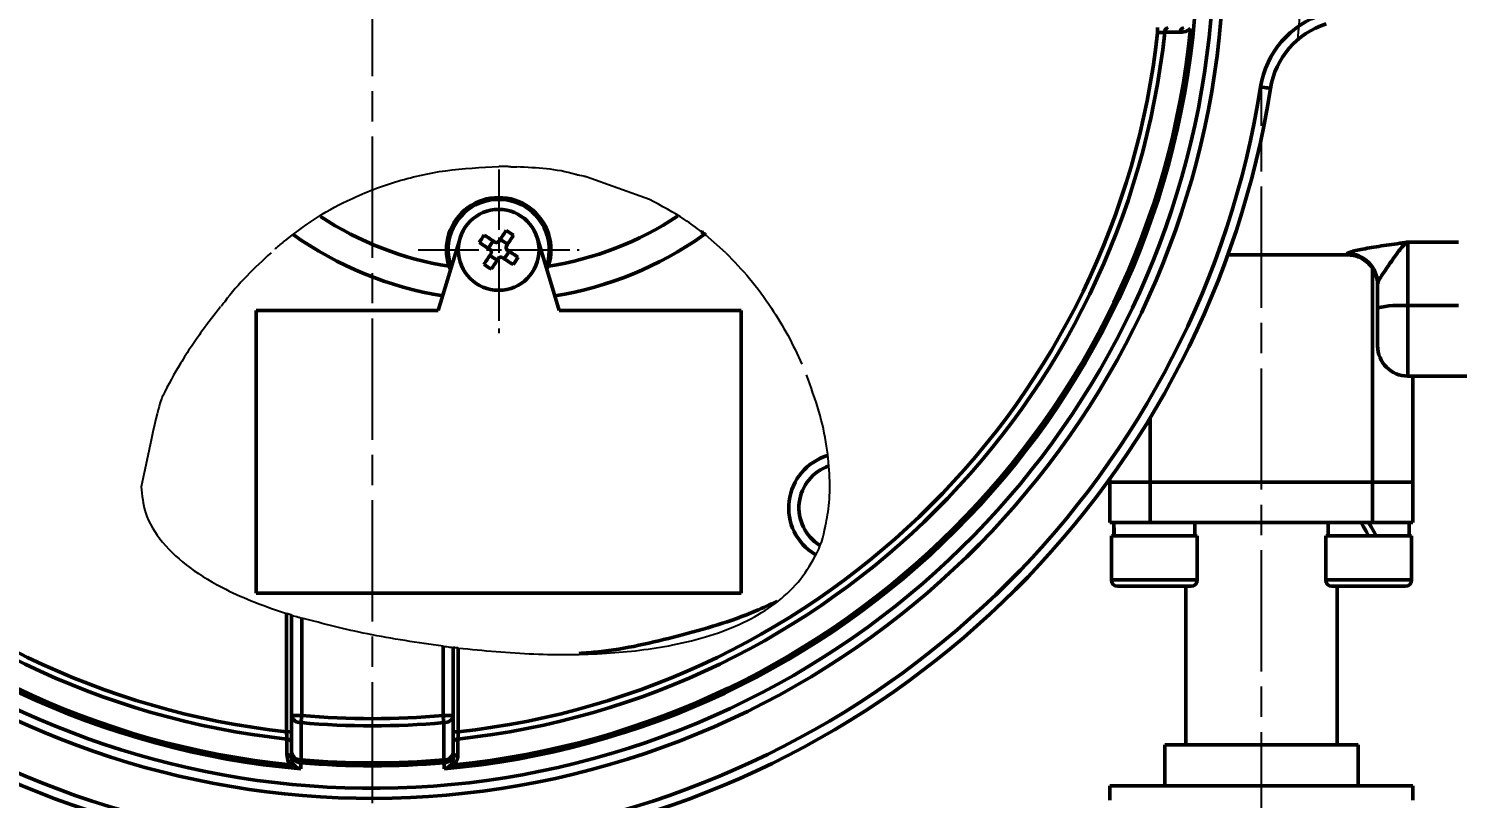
# Model space of a CAD drawing. Header units: millimetres. Extents: x 5231 to 7653, y 7068 to 7959.
# Drawn here: x 5723.5 to 5865, y 7159.4 to 7235.6 of the extents above; entities that cross this region are included whole.
import ezdxf

# ---------------------------------------------------------------- set-up
doc = ezdxf.new("R2010")
doc.units = ezdxf.units.MM
doc.linetypes.add('AM_ISO08W050', pattern=[18, 12, -1.5, 3, -1.5])
doc.linetypes.add('AM_ISO08W050x2', pattern=[9, 6, -0.75, 1.5, -0.75])
for name, color, linetype, lineweight in [('AM_5', 3, 'Continuous', 25), ('AM_7', 4, 'AM_ISO08W050', 25), ('AM_BOR', 7, 'Continuous', 50)]:
    doc.layers.add(name, color=color, linetype=linetype, lineweight=lineweight)
doc.styles.get("Standard").update_dxf_attribs({"font": 'arial.ttf'})
doc.dimstyles.new('ISO-25$0', dxfattribs={"dimtxt": 2.5, "dimasz": 2.5, "dimexe": 1.25, "dimexo": 0.625, "dimtad": 1, "dimtxsty": 'Standard', "dimcen": 2.5, "dimadec": 0, "dimazin": 0, "dimtfac": 1, "dimtmove": 0, "dimatfit": 3, "dimfxl": 0, "dimarcsym": 0})

# ---------------------------------------------------------------- blocks, each defined once
blk = doc.blocks.new('*D38')
at = {"layer": 'AM_5', "color": 0, "linetype": 'ByBlock', "lineweight": -2, "transparency": 16777216}
for p, q in [((5860.98, 7243.68), (5931.99, 7243.68)), ((5930.74, 7241.18), (5930.74, 7132.18)), ((5846.18, 7129.68), (5931.99, 7129.68))]:
    blk.add_line(p, q, dxfattribs=at)
at = {"layer": 'AM_5', "color": 0, "transparency": 16777216}
for points in [[(5930.32, 7241.18), (5931.15, 7241.18), (5930.74, 7243.68)], [(5930.32, 7132.18), (5931.15, 7132.18), (5930.74, 7129.68)]]:
    blk.add_solid(points, dxfattribs=at)
at = {"layer": 'Defpoints', "color": 0, "transparency": 16777216}
for p in [(5860.35, 7243.68), (5845.56, 7129.68), (5930.74, 7129.68)]:
    blk.add_point(p, dxfattribs=at)
at = {"layer": 'AM_5', "color": 0, "transparency": 16777216, "insert": (5928.84, 7186.68), "char_height": 2.5, "attachment_point": 5, "rotation": 90}
blk.add_mtext('115', dxfattribs=at)

msp = doc.modelspace()

# ---------------------------------------------------------------- linework, layer by layer
at = {"layer": 'AM_5'}
for p, q in [((5778.459, 7220.972), (5777.933, 7221.093)), ((5784.974, 7218.662), (5778.706, 7220.912)), ((5792.542, 7213.387), (5790.513, 7215.178))]:
    msp.add_line(p, q, dxfattribs=at)
for points, knots in [([(5748.747, 7214.463), (5749.742, 7215.234), (5751.73, 7216.774), (5755.405, 7218.824), (5759.763, 7220.509), (5764.818, 7221.681), (5768.3, 7221.843), (5770.058, 7221.925)], [0, 0, 0, 0, 0.1637955, 0.3274378, 0.546317, 0.7711114, 1, 1, 1, 1]), ([(5771.257, 7221.912), (5771.246, 7221.912), (5771.225, 7221.913), (5771.068, 7221.917), (5770.829, 7221.921), (5770.486, 7221.926), (5770.211, 7221.926), (5770.058, 7221.925)], [0, 0, 0, 0, 0.1716368, 0.342865, 0.5244698, 0.734238, 1, 1, 1, 1]), ([(5771.257, 7221.912), (5771.262, 7221.912), (5771.272, 7221.911), (5771.351, 7221.909), (5771.471, 7221.905), (5771.641, 7221.899), (5771.777, 7221.894), (5771.852, 7221.89)], [0, 0, 0, 0, 0.1725102, 0.3445801, 0.5273586, 0.7385492, 1, 1, 1, 1]), ([(5777.941, 7221.065), (5777.844, 7221.095), (5775.887, 7221.707), (5773.818, 7221.801), (5771.852, 7221.89)], [0, 0, 0, 0, 0.0496928, 1, 1, 1, 1]), ([(5778.706, 7220.912), (5778.679, 7220.918), (5778.624, 7220.932), (5778.552, 7220.949), (5778.504, 7220.961), (5778.487, 7220.965), (5778.486, 7220.965), (5778.486, 7220.965)], [0, 0, 0, 0, 0.2527699, 0.5061406, 0.7406993, 0.9454464, 1, 1, 1, 1]), ([(5790.139, 7215.472), (5789.592, 7215.88), (5787.965, 7217.092), (5786.167, 7218.036), (5784.974, 7218.662)], [0, 0, 0, 0, 0.3367715, 1, 1, 1, 1]), ([(5747.521, 7213.402), (5745.888, 7211.872), (5744.112, 7210.208), (5742.707, 7208.237), (5742.594, 7208.078)], [0, 0, 0, 0, 0.9193932, 1, 1, 1, 1]), ([(5748.747, 7214.463), (5748.649, 7214.382), (5748.453, 7214.218), (5748.196, 7213.999), (5748.013, 7213.84), (5747.936, 7213.772), (5747.93, 7213.767), (5747.928, 7213.765)], [0, 0, 0, 0, 0.2348681, 0.4699204, 0.6983259, 0.9103041, 1, 1, 1, 1]), ([(5792.542, 7213.387), (5793.341, 7212.559), (5794.962, 7210.878), (5796.997, 7208.079), (5798.74, 7205.216), (5799.625, 7203.327), (5800.072, 7202.373)], [0, 0, 0, 0, 0.2600353, 0.5279066, 0.761342, 1, 1, 1, 1]), ([(5742.516, 7208.037), (5741.929, 7207.292), (5741.047, 7206.171), (5739.636, 7204.143), (5738.311, 7202.069), (5737.02, 7199.775), (5736.275, 7198.054), (5734.676, 7190.236)], [0, 0, 0, 0, 0.30341818, 0.45621034, 0.60888151, 0.86579673, 1, 1, 1, 1]), ([(5802.357, 7186.113), (5802.501, 7186.827), (5802.793, 7188.275), (5802.882, 7191.07), (5802.573, 7194.235), (5801.846, 7197.686), (5800.957, 7200.113), (5800.513, 7201.326)], [0, 0, 0, 0, 0.1964934, 0.3984906, 0.5950439, 0.7977462, 1, 1, 1, 1]), ([(5734.676, 7190.236), (5734.756, 7189.372), (5734.939, 7187.366), (5736.75, 7184.556), (5739.531, 7182.026), (5742.717, 7180.17), (5745.955, 7178.732), (5748.003, 7178.04), (5749.057, 7177.684)], [0, 0, 0, 0, 0.1268464, 0.2944276, 0.4768049, 0.6807272, 0.83564, 1, 1, 1, 1]), ([(5766.057, 7174.259), (5768.552, 7174.022), (5773.425, 7173.56), (5780.539, 7173.618), (5786.383, 7174.283), (5790.909, 7175.402), (5794.229, 7176.669), (5797.113, 7178.326), (5799.522, 7180.411), (5801.283, 7182.977), (5802.199, 7185.007), (5802.345, 7186.154), (5802.358, 7186.259)], [0, 0, 0, 0, 0.1807641, 0.353166, 0.5127151, 0.6040615, 0.6891019, 0.7683388, 0.8432613, 0.9166191, 0.9923211, 1, 1, 1, 1]), ([(5749.557, 7177.527), (5749.552, 7177.529), (5749.542, 7177.532), (5749.462, 7177.557), (5749.342, 7177.594), (5749.201, 7177.638), (5749.102, 7177.67), (5749.057, 7177.684)], [0, 0, 0, 0, 0.2025859, 0.4050589, 0.6113519, 0.8264244, 1, 1, 1, 1]), ([(5749.557, 7177.527), (5749.568, 7177.524), (5749.589, 7177.517), (5749.75, 7177.468), (5749.989, 7177.395), (5750.272, 7177.311), (5750.47, 7177.253), (5750.557, 7177.228)], [0, 0, 0, 0, 0.20325094, 0.40636482, 0.61353492, 0.82941815, 1, 1, 1, 1]), ([(5764.557, 7174.441), (5762.046, 7174.798), (5757.328, 7175.469), (5752.715, 7176.667), (5750.557, 7177.228)], [0, 0, 0, 0, 0.5321877, 1, 1, 1, 1]), ([(5764.557, 7174.441), (5764.671, 7174.427), (5764.897, 7174.398), (5765.198, 7174.361), (5765.424, 7174.333), (5765.541, 7174.319), (5765.553, 7174.318), (5765.557, 7174.317)], [0, 0, 0, 0, 0.21679666, 0.433631, 0.64955686, 0.86390022, 1, 1, 1, 1]), ([(5766.057, 7174.259), (5766.001, 7174.265), (5765.888, 7174.278), (5765.738, 7174.296), (5765.624, 7174.309), (5765.566, 7174.316), (5765.56, 7174.317), (5765.557, 7174.317)], [0, 0, 0, 0, 0.2165079, 0.4330337, 0.6489468, 0.8634673, 1, 1, 1, 1])]:
    msp.add_open_spline(points, degree=3, knots=knots, dxfattribs=at)
at = {"layer": 'AM_7'}
for p, q in [((5757.557, 7140.89), (5757.557, 7346.478)), ((5845.557, 7117.949), (5845.557, 7229.679))]:
    msp.add_line(p, q, dxfattribs=at)
at = {"layer": 'AM_7', "linetype": 'AM_ISO08W050x2'}
for p, q in [((5770.057, 7221.652), (5770.057, 7205.438)), ((5762.089, 7213.684), (5778.026, 7213.684))]:
    msp.add_line(p, q, dxfattribs=at)
at = {"layer": 'AM_7'}
msp.add_arc((5757.557, 7243.745), 92.061, 354.2326, 5.39763, dxfattribs=at)
at = {"layer": 'AM_BOR'}
for p, q in [((5835.272, 7235.184), (5835.272, 7235.684)), ((5766.23, 7214.845), (5764.057, 7207.684)), ((5769.024, 7213.833), (5769.505, 7214.57)), ((5770.207, 7214.717), (5770.944, 7214.236)), ((5776.057, 7207.684), (5773.885, 7214.845)), ((5790.382, 7215.082), (5790.213, 7215.222)), ((5769.908, 7212.65), (5769.171, 7213.131)), ((5771.091, 7213.534), (5770.61, 7212.797)), ((5842.232, 7213.184), (5854.057, 7213.184)), ((5854.057, 7213.184), (5854.057, 7213.302)), ((5860.057, 7214.449), (5865.057, 7214.449)), ((5860.057, 7214.449), (5860.057, 7208.161)), ((5765.143, 7212.063), (5765.29, 7211.745)), ((5774.832, 7211.725), (5774.972, 7212.063)), ((5856.557, 7211.842), (5856.557, 7190.684)), ((5857.057, 7207.941), (5857.057, 7210.309)), ((5746.057, 7207.684), (5746.057, 7179.684)), ((5746.057, 7207.684), (5764.057, 7207.684)), ((5776.057, 7207.684), (5794.057, 7207.684)), ((5794.057, 7207.684), (5794.057, 7179.684)), ((5857.057, 7204.184), (5857.057, 7207.941)), ((5865.057, 7208.161), (5860.057, 7208.161)), ((5860.057, 7208.161), (5860.057, 7201.184)), ((5860.057, 7201.184), (5872.057, 7201.184)), ((5860.557, 7201.184), (5860.557, 7190.684)), ((5834.557, 7197.09), (5834.557, 7190.684)), ((5830.557, 7191.043), (5830.557, 7190.684)), ((5834.557, 7190.684), (5830.557, 7190.684)), ((5830.557, 7186.684), (5830.557, 7190.684)), ((5856.557, 7190.684), (5834.557, 7190.684)), ((5834.557, 7186.684), (5834.557, 7190.684)), ((5860.557, 7190.684), (5856.557, 7190.684)), ((5856.557, 7186.684), (5856.557, 7190.684)), ((5860.557, 7186.684), (5860.557, 7190.684)), ((5834.557, 7186.684), (5830.557, 7186.684)), ((5830.951, 7186.684), (5830.951, 7185.384)), ((5856.557, 7186.684), (5834.557, 7186.684)), ((5838.951, 7185.384), (5838.951, 7186.684)), ((5852.164, 7186.684), (5852.164, 7185.384)), ((5860.557, 7186.684), (5856.557, 7186.684)), ((5860.164, 7185.384), (5860.164, 7186.684)), ((5830.701, 7185.384), (5830.701, 7181.009)), ((5830.701, 7185.384), (5839.201, 7185.384)), ((5839.201, 7181.009), (5839.201, 7185.384)), ((5851.914, 7185.384), (5851.914, 7181.009)), ((5851.914, 7185.384), (5860.414, 7185.384)), ((5860.414, 7181.009), (5860.414, 7185.384)), ((5830.701, 7181.009), (5839.201, 7181.009)), ((5851.914, 7181.009), (5860.414, 7181.009)), ((5746.057, 7179.684), (5794.057, 7179.684)), ((5838.576, 7180.384), (5831.326, 7180.384)), ((5838.058, 7180.384), (5838.058, 7164.684)), ((5859.789, 7180.384), (5852.539, 7180.384)), ((5853.057, 7164.684), (5853.057, 7180.384)), ((5749.057, 7165.969), (5749.057, 7177.684)), ((5749.557, 7167.587), (5749.557, 7177.527)), ((5750.557, 7177.228), (5750.557, 7167.587)), ((5764.557, 7167.587), (5764.557, 7174.441)), ((5765.557, 7174.317), (5765.557, 7167.587)), ((5766.057, 7174.259), (5766.057, 7165.969)), ((5750.557, 7167.587), (5749.557, 7167.587)), ((5749.557, 7163.905), (5749.557, 7167.587)), ((5764.557, 7167.587), (5765.557, 7167.587)), ((5765.557, 7167.587), (5765.557, 7163.905)), ((5749.057, 7165.969), (5749.557, 7165.969)), ((5765.557, 7165.969), (5766.057, 7165.969)), ((5749.557, 7163.358), (5749.557, 7163.905)), ((5765.557, 7163.905), (5765.557, 7163.358)), ((5835.996, 7164.684), (5835.996, 7160.635)), ((5835.996, 7164.684), (5855.119, 7164.684)), ((5855.119, 7160.635), (5855.119, 7164.684)), ((5830.557, 7160.635), (5830.557, 7159.211)), ((5830.557, 7160.635), (5860.557, 7160.635)), ((5860.557, 7159.214), (5860.557, 7160.635))]:
    msp.add_line(p, q, dxfattribs=at)
at = {"layer": 'AM_BOR', "flags": 128}
for points in [[(5837.532, 7235.221), (5836.823, 7235.221), (5835.987, 7235.222)], [(5846.459, 7229.668), (5846.44, 7229.671), (5846.384, 7229.68), (5846.293, 7229.694), (5846.17, 7229.714), (5846.02, 7229.737), (5845.85, 7229.764), (5845.664, 7229.793), (5845.472, 7229.824)], [(5768.618, 7215.15), (5768.747, 7215.065), (5768.878, 7214.98), (5769.01, 7214.894), (5769.142, 7214.807), (5769.276, 7214.72), (5769.409, 7214.633), (5769.544, 7214.545), (5769.679, 7214.457)], [(5770.094, 7214.544), (5770.182, 7214.679), (5770.27, 7214.813), (5770.357, 7214.947), (5770.444, 7215.08), (5770.531, 7215.213), (5770.617, 7215.344), (5770.702, 7215.475), (5770.787, 7215.605)], [(5771.524, 7215.124), (5771.439, 7214.994), (5771.354, 7214.863), (5771.268, 7214.731), (5771.181, 7214.599), (5771.094, 7214.466), (5771.007, 7214.332), (5770.919, 7214.197), (5770.831, 7214.063)], [(5769.197, 7213.72), (5769.062, 7213.808), (5768.928, 7213.896), (5768.794, 7213.983), (5768.661, 7214.071), (5768.529, 7214.157), (5768.397, 7214.243), (5768.266, 7214.329), (5768.136, 7214.413)], [(5768.591, 7212.244), (5768.676, 7212.374), (5768.761, 7212.504), (5768.847, 7212.636), (5768.934, 7212.769), (5769.021, 7212.902), (5769.108, 7213.036), (5769.196, 7213.17), (5769.284, 7213.305)], [(5770.918, 7213.647), (5771.053, 7213.559), (5771.187, 7213.471), (5771.321, 7213.384), (5771.454, 7213.297), (5771.586, 7213.21), (5771.718, 7213.124), (5771.849, 7213.039), (5771.979, 7212.954)], [(5770.021, 7212.824), (5769.933, 7212.689), (5769.845, 7212.554), (5769.758, 7212.42), (5769.671, 7212.287), (5769.584, 7212.155), (5769.498, 7212.023), (5769.413, 7211.892), (5769.328, 7211.762)], [(5771.497, 7212.217), (5771.368, 7212.302), (5771.237, 7212.388), (5771.105, 7212.474), (5770.973, 7212.56), (5770.839, 7212.647), (5770.706, 7212.735), (5770.571, 7212.823), (5770.436, 7212.911)], [(5856.164, 7185.384), (5855.913, 7185.819), (5855.662, 7186.253), (5855.414, 7186.684)], [(5856.164, 7186.684), (5856.416, 7186.248), (5856.666, 7185.814), (5856.915, 7185.384)], [(5750.557, 7167.587), (5750.549, 7167.489), (5750.54, 7167.393), (5750.531, 7167.298), (5750.522, 7167.206), (5750.514, 7167.118), (5750.507, 7167.034), (5750.499, 7166.955), (5750.493, 7166.883)], [(5750.493, 7166.883), (5750.494, 7165.466), (5750.496, 7163.2)], [(5764.557, 7167.587), (5764.566, 7167.489), (5764.575, 7167.393), (5764.584, 7167.298), (5764.593, 7167.206), (5764.601, 7167.118), (5764.608, 7167.034), (5764.616, 7166.955), (5764.622, 7166.883)], [(5764.619, 7163.2), (5764.62, 7164.617), (5764.622, 7166.883)], [(5749.095, 7163.709), (5749.095, 7164.418), (5749.095, 7165.254)], [(5766.02, 7165.254), (5766.02, 7164.545), (5766.02, 7163.709)], [(5750.496, 7163.2), (5750.49, 7163.137), (5750.485, 7163.08), (5750.481, 7163.031), (5750.477, 7162.989), (5750.474, 7162.956), (5750.472, 7162.932), (5750.471, 7162.916), (5750.47, 7162.909)], [(5750.47, 7162.909), (5750.47, 7162.856), (5750.47, 7162.646), (5750.471, 7162.308)], [(5764.619, 7163.2), (5764.625, 7163.137), (5764.63, 7163.08), (5764.634, 7163.031), (5764.638, 7162.989), (5764.641, 7162.956), (5764.643, 7162.932), (5764.644, 7162.916), (5764.645, 7162.909)], [(5764.644, 7162.308), (5764.644, 7162.361), (5764.645, 7162.571), (5764.645, 7162.909)]]:
    msp.add_lwpolyline(points, dxfattribs=at)
at = {"layer": 'AM_BOR'}
msp.add_circle((5770.057, 7213.684), 4, dxfattribs=at)
for centre, radius, start, end in [((5757.557, 7243.684), 84.295, 53.19993, 3.82866), ((5757.557, 7243.684), 83.295, 54.84184, 3.70205), ((5757.557, 7243.684), 81.683, 184.97715, 265.02285), ((5757.557, 7243.684), 81.683, 274.97715, 355.02285), ((5854.362, 7228.422), 9, 107.47393, 171.04079), ((5854.362, 7228.422), 8, 107.47393, 171.04079), ((5757.557, 7243.684), 81.391, 185.70741, 264.29259), ((5757.557, 7243.684), 78.885, 186.15801, 263.84199), ((5757.557, 7243.684), 78.178, 186.24189, 263.75811), ((5757.557, 7243.684), 81.391, 275.70741, 354.29259), ((5757.557, 7243.684), 78.885, 276.15801, 353.84199), ((5757.557, 7243.684), 78.178, 276.24189, 353.75811), ((5836.419, 7235.258), 0.433, 100.66062, 184.8171), ((5837.964, 7235.258), 0.433, 100.67289, 184.87918), ((5757.557, 7243.684), 90, 188.95921, 261.04079), ((5757.557, 7243.684), 89, 188.95921, 261.04079), ((5757.557, 7243.684), 89, 278.95921, 351.04079), ((5757.557, 7243.684), 90, 278.95921, 351.04079), ((5770.057, 7213.684), 5.175, 341.75095, 198.24905), ((5770.057, 7213.684), 5, 340.0046, 199.9954), ((5770.057, 7243.684), 32, 236.54818, 261.16603), ((5770.057, 7243.684), 32, 278.83397, 303.58459), ((5770.057, 7243.684), 35, 234.46945, 260.9527), ((5779.007, 7207.837), 12.705, 144.85773, 148.82695), ((5764.211, 7204.734), 12.705, 54.85785, 58.82707), ((5770.057, 7243.684), 35, 279.14349, 305.31228), ((5854.061, 7210.306), 2.996, 0.06863, 90.06864), ((5854.057, 7210.184), 3, 0, 90), ((5775.905, 7222.634), 12.706, 234.85787, 238.82686), ((5761.108, 7219.53), 12.705, 324.85764, 328.82704), ((5859.312, 7197.786), 10.402, 85.88762, 102.51449), ((5860.057, 7204.184), 3, 180, 270), ((5804.16, 7188.145), 5.396, 106.87608, 238.86747), ((5804.16, 7188.145), 4.383, 108.80792, 238.02237), ((5831.326, 7181.009), 0.625, 180, 270), ((5838.576, 7181.009), 0.625, 270, 0), ((5852.539, 7181.009), 0.625, 180, 270), ((5859.789, 7181.009), 0.625, 270, 0), ((5750.413, 7167.749), 0.87, 190.76058, 275.28736), ((5757.557, 7243.684), 77.125, 264.74426, 275.25574), ((5757.557, 7243.684), 76.418, 264.74426, 275.25574), ((5764.702, 7167.749), 0.87, 264.71258, 349.23951), ((5749.132, 7164.822), 0.433, 10.65929, 94.81843), ((5765.983, 7164.822), 0.433, 85.18177, 169.34052), ((5749.132, 7163.277), 0.433, 10.67269, 94.87821), ((5750.413, 7164.068), 0.871, 190.78834, 275.41299), ((5750.557, 7163.905), 1, 180.0086, 264.99851), ((5764.702, 7164.068), 0.871, 264.587, 349.21175), ((5764.558, 7163.905), 1, 275.00137, 359.99149), ((5765.983, 7163.277), 0.433, 85.12172, 169.32732), ((5749.617, 7162.428), 0.309, 52.55605, 119.78297), ((5757.557, 7243.684), 81.085, 264.98558, 275.01442), ((5757.557, 7243.684), 80.793, 264.98558, 275.01442), ((5765.498, 7162.428), 0.309, 60.21711, 127.44386)]:
    msp.add_arc(centre, radius, start, end, dxfattribs=at)
for centre, start_param, end_param in [((5834.951, 7186.684), 1.5707963, 1.7595541), ((5834.951, 7185.384), 1.4768387, 1.5707963)]:
    msp.add_ellipse(centre, major_axis=(0, 6.928), ratio=0.5773503, start_param=start_param, end_param=end_param, dxfattribs=at)
for points, knots in [([(5835.987, 7235.222), (5835.899, 7235.217), (5835.721, 7235.208), (5835.459, 7235.194), (5835.309, 7235.186), (5835.272, 7235.184)], [0, 0, 0, 0, 0.4297234, 0.8602172, 1, 1, 1, 1]), ([(5838.545, 7235.59), (5838.442, 7235.514), (5838.124, 7235.282), (5837.771, 7235.245), (5837.532, 7235.221)], [0, 0, 0, 0, 0.3221844, 1, 1, 1, 1]), ([(5769.679, 7214.457), (5769.708, 7214.441), (5769.768, 7214.41), (5769.871, 7214.404), (5769.969, 7214.43), (5770.046, 7214.48), (5770.08, 7214.525), (5770.094, 7214.544)], [0, 0, 0, 0, 0.213614, 0.4272956, 0.6394578, 0.8509568, 1, 1, 1, 1]), ([(5790.304, 7215.344), (5790.302, 7215.345), (5790.298, 7215.348), (5790.272, 7215.369), (5790.233, 7215.4), (5790.186, 7215.436), (5790.154, 7215.461), (5790.139, 7215.472)], [0, 0, 0, 0, 0.2043235, 0.4084242, 0.6160607, 0.8314113, 1, 1, 1, 1]), ([(5790.304, 7215.344), (5790.305, 7215.343), (5790.308, 7215.34), (5790.335, 7215.32), (5790.373, 7215.289), (5790.42, 7215.252), (5790.469, 7215.214), (5790.499, 7215.189), (5790.513, 7215.178)], [0, 0, 0, 0, 0.17442834, 0.34912537, 0.51645558, 0.68053252, 0.84990874, 1, 1, 1, 1]), ([(5769.284, 7213.305), (5769.3, 7213.335), (5769.331, 7213.394), (5769.337, 7213.497), (5769.311, 7213.595), (5769.261, 7213.672), (5769.216, 7213.706), (5769.197, 7213.72)], [0, 0, 0, 0, 0.21361608, 0.42729589, 0.63945942, 0.85095899, 1, 1, 1, 1]), ([(5770.831, 7214.063), (5770.815, 7214.033), (5770.784, 7213.973), (5770.778, 7213.87), (5770.804, 7213.772), (5770.854, 7213.695), (5770.899, 7213.661), (5770.918, 7213.647)], [0, 0, 0, 0, 0.2136124, 0.4272961, 0.6394595, 0.850959, 1, 1, 1, 1]), ([(5854.057, 7213.302), (5854.057, 7213.332), (5854.106, 7213.367), (5854.245, 7213.426), (5854.302, 7213.447), (5854.437, 7213.491), (5854.516, 7213.514), (5854.777, 7213.585), (5854.986, 7213.634), (5855.464, 7213.735), (5855.734, 7213.787), (5856.593, 7213.942), (5857.241, 7214.043), (5858.271, 7214.194), (5858.624, 7214.244), (5859.159, 7214.32), (5859.338, 7214.345), (5859.697, 7214.397), (5859.879, 7214.423), (5860.057, 7214.449)], [0, 0, 0, 0, 0.125, 0.125, 0.1875, 0.1875, 0.25, 0.25, 0.375, 0.375, 0.5, 0.5, 0.75, 0.75, 0.875, 0.875, 0.9375, 0.9375, 1, 1, 1, 1]), ([(5857.057, 7210.309), (5857.057, 7210.422), (5857.114, 7210.561), (5857.295, 7210.888), (5857.418, 7211.074), (5857.686, 7211.472), (5857.832, 7211.684), (5858.126, 7212.114), (5858.275, 7212.332), (5858.566, 7212.757), (5858.71, 7212.964), (5858.991, 7213.353), (5859.129, 7213.536), (5859.4, 7213.866), (5859.532, 7214.012), (5859.729, 7214.2), (5859.795, 7214.258), (5859.926, 7214.362), (5859.993, 7214.409), (5860.057, 7214.449)], [0, 0, 0, 0, 0.125, 0.125, 0.25, 0.25, 0.375, 0.375, 0.5, 0.5, 0.625, 0.625, 0.75, 0.75, 0.875, 0.875, 0.9375, 0.9375, 1, 1, 1, 1]), ([(5770.436, 7212.911), (5770.407, 7212.926), (5770.347, 7212.957), (5770.244, 7212.964), (5770.146, 7212.938), (5770.069, 7212.887), (5770.035, 7212.842), (5770.021, 7212.824)], [0, 0, 0, 0, 0.213614, 0.4272956, 0.6394578, 0.8509568, 1, 1, 1, 1]), ([(5778.025, 7173.724), (5778.67, 7173.772), (5781.991, 7174.02), (5787.858, 7175.413), (5793.78, 7177.097), (5796.909, 7178.565), (5797.61, 7178.894)], [0, 0, 0, 0, 0.0954959, 0.4914706, 0.8861679, 1, 1, 1, 1]), ([(5749.095, 7165.254), (5749.094, 7165.28), (5749.088, 7165.39), (5749.076, 7165.627), (5749.064, 7165.855), (5749.057, 7165.969)], [0, 0, 0, 0, 0.1363864, 0.5678734, 1, 1, 1, 1]), ([(5766.057, 7165.969), (5766.051, 7165.855), (5766.039, 7165.627), (5766.027, 7165.39), (5766.021, 7165.28), (5766.02, 7165.254)], [0, 0, 0, 0, 0.4321267, 0.8636136, 1, 1, 1, 1]), ([(5749.463, 7162.696), (5749.388, 7162.799), (5749.155, 7163.117), (5749.119, 7163.47), (5749.095, 7163.709)], [0, 0, 0, 0, 0.3221812, 1, 1, 1, 1]), ([(5766.02, 7163.709), (5766.008, 7163.541), (5765.983, 7163.19), (5765.765, 7162.865), (5765.652, 7162.696)], [0, 0, 0, 0, 0.4802559, 1, 1, 1, 1]), ([(5750.471, 7162.308), (5750.469, 7162.309), (5750.286, 7162.328), (5749.929, 7162.4), (5749.616, 7162.599), (5749.463, 7162.696)], [0, 0, 0, 0, 0.0060697, 0.5136041, 1, 1, 1, 1]), ([(5749.557, 7163.358), (5749.572, 7163.198), (5749.594, 7162.965), (5749.754, 7162.743), (5749.805, 7162.674)], [0, 0, 0, 0, 0.686422, 1, 1, 1, 1]), ([(5749.805, 7162.674), (5749.905, 7162.58), (5750.109, 7162.389), (5750.347, 7162.324), (5750.469, 7162.309), (5750.471, 7162.308)], [0, 0, 0, 0, 0.48611492, 0.99394375, 1, 1, 1, 1]), ([(5765.652, 7162.696), (5765.499, 7162.599), (5765.186, 7162.4), (5764.829, 7162.328), (5764.646, 7162.309), (5764.644, 7162.308)], [0, 0, 0, 0, 0.4863956, 0.9939306, 1, 1, 1, 1]), ([(5764.644, 7162.308), (5764.646, 7162.309), (5764.768, 7162.324), (5765.006, 7162.389), (5765.21, 7162.58), (5765.31, 7162.674)], [0, 0, 0, 0, 0.0060563, 0.5138852, 1, 1, 1, 1]), ([(5765.31, 7162.674), (5765.386, 7162.789), (5765.535, 7163.014), (5765.55, 7163.245), (5765.557, 7163.358)], [0, 0, 0, 0, 0.5114825, 1, 1, 1, 1])]:
    msp.add_open_spline(points, degree=3, knots=knots, dxfattribs=at)

# ---------------------------------------------------------------- dimensions: what is measured, and where the dimension line sits
at = {"layer": 'AM_5'}
dim = msp.add_linear_dim(base=(5930.738, 7129.684), p1=(5860.351, 7243.682), p2=(5845.557, 7129.684), angle=90, text='115', dimstyle='ISO-25$0', override={"dimpost": '', "dimfxl": 1.25, "dimarcsym": 1}, dxfattribs=at)
dim.commit()
dim.dimension.update_dxf_attribs({"geometry": '*D38', "text_midpoint": (5928.837, 7186.683)})

doc.saveas('drawing.dxf')
